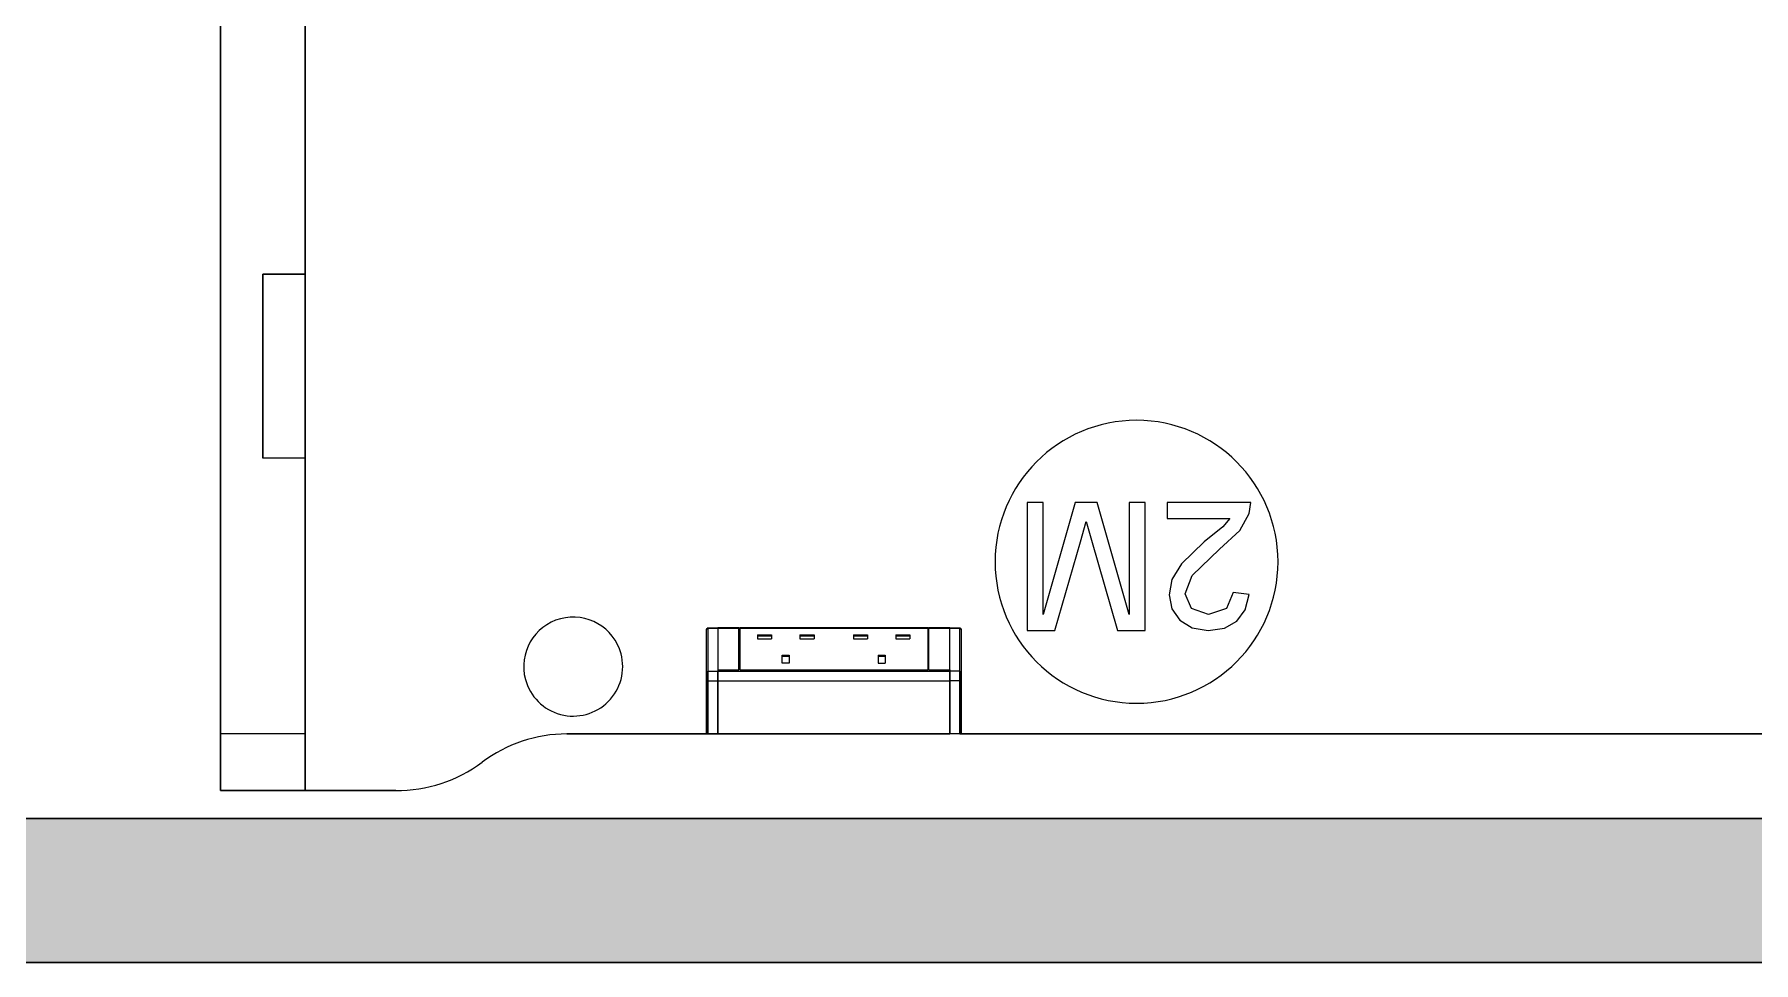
# Model space of a CAD drawing. Header units: millimetres. Extents: x 155927 to 317870, y -36033 to 97293.
# Drawn here: x 228993 to 230209, y 22797 to 23453 of the extents above; entities that cross this region are included whole.
import ezdxf

# ---------------------------------------------------------------- set-up
doc = ezdxf.new("R2010")
doc.units = ezdxf.units.MM
doc.header["$MEASUREMENT"] = 0
for name, color, linetype, lineweight in [('A-WALL-PATT', 7, 'CONTINUOUS', 9), ('I-FURN', 8, 'CONTINUOUS', 9), ('I-WALL', 7, 'CONTINUOUS', 9)]:
    doc.layers.add(name, color=color, linetype=linetype, lineweight=lineweight)

msp = doc.modelspace()

# ---------------------------------------------------------------- hatches: boundary and pattern name
at = {"layer": 'A-WALL-PATT'}
h = msp.add_hatch(color=256, dxfattribs=at)
h.paths.add_polyline_path([(226635.8, 22796.6), (226635.8, 22898.6), (226472.8, 22898.6), (226472.8, 22796.6)], flags=0)
h.paths.add_polyline_path([(227645.8, 22796.6), (230738.8, 22796.6), (230738.8, 22898.6), (227645.8, 22898.6), (227645.8, 22832.9)], flags=0)

# ---------------------------------------------------------------- linework, layer by layer
at = {"layer": 'I-FURN'}
for p, q in [((229124.6, 22918.3), (229124.6, 23718.3)), ((229124.6, 23718.3), (229124.6, 22918.3)), ((229124.6, 22918.3), (229124.6, 23718.3)), ((229184.6, 23718.3), (229184.6, 23283.3)), ((229124.6, 23678.3), (229124.6, 22958.3)), ((229184.6, 22958.3), (229184.6, 23678.3)), ((229154.6, 23153.3), (229154.6, 23283.3)), ((229184.6, 23283.3), (229154.6, 23283.3)), ((229154.6, 23283.3), (229154.6, 23153.3)), ((229154.6, 23283.3), (229184.6, 23283.3)), ((229184.6, 23283.3), (229184.6, 23153.3)), ((229184.6, 23153.3), (229154.6, 23153.3)), ((229184.6, 23153.3), (229154.6, 23153.3)), ((229184.6, 23153.3), (229184.6, 22918.3)), ((229706.3, 23121.9), (229695, 23121.9)), ((229695, 23121.9), (229695, 23031.5)), ((229729, 23121.9), (229706.3, 23042.8)), ((229706.3, 23042.8), (229706.3, 23121.9)), ((229744.4, 23121.9), (229729, 23121.9)), ((229767.1, 23042.8), (229744.4, 23121.9)), ((229778.4, 23121.9), (229767.1, 23121.9)), ((229767.1, 23121.9), (229767.1, 23042.8)), ((229778.4, 23031.5), (229778.4, 23121.9)), ((229853.2, 23121.9), (229793.9, 23121.9)), ((229793.9, 23121.9), (229793.9, 23110.6)), ((229852, 23114.1), (229853.2, 23121.9)), ((229732.7, 23094.1), (229736.7, 23108.5)), ((229736.7, 23108.5), (229740.4, 23095.2)), ((229793.9, 23110.6), (229838.3, 23110.6)), ((229838.3, 23110.6), (229833.2, 23104.8)), ((229845.2, 23102.1), (229852, 23114.1)), ((229740.4, 23095.2), (229758.9, 23031.5)), ((229833.2, 23104.8), (229820.2, 23094)), ((229831, 23089), (229845.2, 23102.1)), ((229714.5, 23031.5), (229732.7, 23094.1)), ((229820.2, 23094), (229804, 23078.5)), ((229811.5, 23070.2), (229831, 23089)), ((229804, 23078.5), (229797.3, 23067.4)), ((229806.6, 23057.4), (229811.5, 23070.2)), ((229797.3, 23067.4), (229795.3, 23056.7)), ((229840.5, 23058.3), (229835.8, 23046.9)), ((229851.8, 23056.9), (229840.5, 23058.3)), ((229795.3, 23056.7), (229797.2, 23046.8)), ((229797.2, 23046.8), (229802.8, 23038.7)), ((229811.2, 23047), (229806.6, 23057.4)), ((229823.2, 23042.8), (229811.2, 23047)), ((229835.8, 23046.9), (229823.2, 23042.8)), ((229843.2, 23038), (229849.1, 23046)), ((229849.1, 23046), (229851.8, 23056.9)), ((229802.8, 23038.7), (229811.6, 23033.3)), ((229834.4, 23033.1), (229843.2, 23038)), ((229468.2, 23001.9), (229468.2, 23032.2)), ((229468.2, 23001.9), (229468.2, 23032.2)), ((229468.4, 23032.8), (229468.4, 23032.8)), ((229469.2, 23033.1), (229476.2, 23033.1)), ((229469.2, 23033.1), (229469.2, 23033)), ((229469.2, 23033.1), (229476.2, 23033.1)), ((229476.2, 23033.1), (229469.2, 23033.1)), ((229469.2, 23033), (229469.2, 23002.7)), ((229469.2, 23033), (229476.2, 23033)), ((229491.2, 23033.4), (229476.2, 23033.4)), ((229476.2, 23033.4), (229476.2, 23003.5)), ((229476.2, 23033.1), (229476.2, 23033)), ((229476.2, 23033), (229476.2, 23002.7)), ((229476.3, 23033.1), (229640.2, 23033.1)), ((229491.2, 23003.5), (229491.2, 23033.4)), ((229491.7, 23033), (229491.2, 23033)), ((229491.7, 23033.4), (229491.7, 23003.5)), ((229624.7, 23033.4), (229491.7, 23033.4)), ((229504.3, 23028.3), (229514.3, 23028.3)), ((229504.3, 23028.3), (229504.3, 23025.5)), ((229504.3, 23027.6), (229514.3, 23027.6)), ((229504.3, 23025.5), (229514.3, 23025.5)), ((229514.3, 23028.3), (229514.3, 23025.5)), ((229534.3, 23028.3), (229544.3, 23028.3)), ((229534.3, 23028.3), (229534.3, 23025.5)), ((229534.3, 23027.6), (229544.3, 23027.6)), ((229534.3, 23025.5), (229544.3, 23025.5)), ((229544.3, 23028.3), (229544.3, 23025.5)), ((229572.1, 23028.3), (229582.1, 23028.3)), ((229572.1, 23028.3), (229572.1, 23025.5)), ((229572.1, 23027.6), (229582.1, 23027.6)), ((229572.1, 23025.5), (229582.1, 23025.5)), ((229582.1, 23028.3), (229582.1, 23025.5)), ((229602.1, 23028.3), (229612.1, 23028.3)), ((229602.1, 23028.3), (229602.1, 23025.5)), ((229602.1, 23027.6), (229612.1, 23027.6)), ((229602.1, 23025.5), (229612.1, 23025.5)), ((229612.1, 23028.3), (229612.1, 23025.5)), ((229624.7, 23033.4), (229624.7, 23003.5)), ((229625.2, 23033), (229624.7, 23033)), ((229625.2, 23033.4), (229625.2, 23003.5)), ((229640.2, 23033.4), (229625.2, 23033.4)), ((229640.2, 23003.5), (229640.2, 23033.4)), ((229640.3, 23033.1), (229647.3, 23033.1)), ((229640.3, 23033), (229640.3, 23033.1)), ((229640.3, 23033.1), (229647.3, 23033.1)), ((229640.3, 23033.1), (229647.3, 23033.1)), ((229647.3, 23033), (229640.3, 23033)), ((229640.3, 23002.7), (229640.3, 23033)), ((229647.3, 23033), (229647.3, 23033.1)), ((229647.3, 23002.7), (229647.3, 23033)), ((229648.1, 23032.8), (229648, 23032.8)), ((229648.3, 23032.2), (229648.3, 23001.9)), ((229648.3, 23032.2), (229648.3, 23001.9)), ((229695, 23031.5), (229714.5, 23031.5)), ((229758.9, 23031.5), (229778.4, 23031.5)), ((229811.6, 23033.3), (229823, 23031.5)), ((229823, 23031.5), (229834.4, 23033.1)), ((229521.8, 23014), (229526.8, 23014)), ((229521.8, 23008.3), (229521.8, 23014)), ((229521.8, 23013.2), (229526.8, 23013.2)), ((229526.8, 23014), (229526.8, 23008.3)), ((229589.6, 23014), (229594.6, 23014)), ((229589.6, 23014), (229589.6, 23008.3)), ((229589.6, 23013.2), (229594.6, 23013.2)), ((229594.6, 23014), (229594.6, 23008.3)), ((229468.2, 23001.9), (229468.2, 22963.3)), ((229468.2, 22996.3), (229468.2, 23001.9)), ((229469.2, 23002.7), (229469.2, 22995.8)), ((229469.2, 23002.7), (229476.2, 23002.7)), ((229476.2, 23003.5), (229491.2, 23003.5)), ((229476.2, 23002.7), (229476.2, 22995.8)), ((229491.2, 23003.3), (229476.3, 23003.3)), ((229476.3, 23003.3), (229476.3, 23002.7)), ((229476.3, 22995.8), (229476.3, 23002.7)), ((229476.3, 23002.7), (229640.2, 23002.7)), ((229491.7, 23003.5), (229624.7, 23003.5)), ((229624.7, 23003.3), (229491.7, 23003.3)), ((229526.8, 23008.3), (229521.8, 23008.3)), ((229589.6, 23008.3), (229594.6, 23008.3)), ((229625.2, 23003.5), (229640.2, 23003.5)), ((229640.2, 23003.3), (229625.2, 23003.3)), ((229640.2, 23003.5), (229640.2, 23001.1)), ((229640.2, 23002.7), (229640.2, 23003.3)), ((229640.2, 23002.7), (229640.2, 22995.8)), ((229647.3, 23002.7), (229640.3, 23002.7)), ((229640.3, 22995.8), (229640.3, 23002.7)), ((229647.3, 22995.8), (229647.3, 23002.7)), ((229648.3, 22963.3), (229648.3, 23001.9)), ((229648.3, 23001.9), (229648.3, 22996.3)), ((229468.2, 22959.3), (229468.2, 22996.3)), ((229469.2, 22995.8), (229469.2, 22958.3)), ((229469.2, 22995.8), (229476.2, 22995.8)), ((229476.2, 22995.8), (229476.2, 22958.3)), ((229476.3, 22958.3), (229476.3, 22995.8)), ((229476.3, 22995.8), (229640.2, 22995.8)), ((229640.2, 22995.8), (229640.2, 22958.3)), ((229647.3, 22995.8), (229640.3, 22995.8)), ((229640.3, 22958.3), (229640.3, 22995.8)), ((229647.3, 22958.3), (229647.3, 22995.8)), ((229648.3, 22996.3), (229648.3, 22959.3)), ((229468.2, 22963.3), (229469.2, 22963.3)), ((229468.2, 22963.3), (229468.2, 22959.3)), ((229647.3, 22963.3), (229648.3, 22963.3)), ((229648.3, 22959.3), (229648.3, 22963.3)), ((229124.6, 22958.3), (229124.6, 22918.3)), ((229184.6, 22958.3), (229124.6, 22958.3)), ((229184.6, 22958.3), (229124.6, 22958.3)), ((229184.6, 22918.3), (229184.6, 22958.3)), ((229369.6, 22958.3), (229469.2, 22958.3)), ((229469.2, 22958.3), (229369.6, 22958.3)), ((229476.2, 22958.3), (229469.2, 22958.3)), ((229469.2, 22958.3), (229476.2, 22958.3)), ((229640.2, 22958.3), (229476.3, 22958.3)), ((229476.3, 22958.3), (229640.2, 22958.3)), ((229647.3, 22958.3), (229640.3, 22958.3)), ((229647.3, 22958.3), (229640.3, 22958.3)), ((229647.3, 22958.3), (230479.6, 22958.3)), ((230479.6, 22958.3), (229647.3, 22958.3)), ((229648.3, 22959.3), (229648.3, 22959.3)), ((229184.6, 22918.3), (229124.6, 22918.3)), ((229184.6, 22918.3), (229124.6, 22918.3)), ((229124.6, 22918.3), (229248.5, 22918.3)), ((229248.5, 22918.3), (229124.6, 22918.3))]:
    msp.add_line(p, q, dxfattribs=at)
at = {"layer": 'I-FURN', "flags": 128}
for points in [[(229469.2, 23033.1), (229469.1, 23033.1), (229469.1, 23033.1), (229469, 23033.1), (229469, 23033.1), (229469, 23033.1), (229468.9, 23033.1), (229468.9, 23033.1), (229468.8, 23033.1), (229468.8, 23033.1), (229468.8, 23033.1), (229468.7, 23033.1), (229468.7, 23033), (229468.7, 23033)], [(229647.8, 23033), (229647.8, 23033), (229647.7, 23033.1), (229647.7, 23033.1), (229647.6, 23033.1), (229647.6, 23033.1), (229647.6, 23033.1), (229647.5, 23033.1), (229647.5, 23033.1), (229647.5, 23033.1), (229647.4, 23033.1), (229647.4, 23033.1), (229647.3, 23033.1), (229647.3, 23033.1), (229647.3, 23033.1)], [(229468.2, 22996.3), (229468.2, 22996.5), (229468.2, 22996.6), (229468.2, 22996.7), (229468.2, 22996.9), (229468.2, 22997), (229468.2, 22997.2), (229468.2, 22997.3), (229468.2, 22997.5), (229468.2, 22997.6), (229468.2, 22997.8), (229468.2, 22998), (229468.2, 22998.1), (229468.2, 22998.3), (229468.2, 22998.4), (229468.2, 22998.6), (229468.2, 22998.8), (229468.2, 22998.9), (229468.2, 22999.1), (229468.2, 22999.2), (229468.2, 22999.4), (229468.2, 22999.5), (229468.2, 22999.7), (229468.2, 22999.9), (229468.2, 23000), (229468.2, 23000.2), (229468.2, 23000.3), (229468.2, 23000.4), (229468.2, 23000.6), (229468.2, 23000.7), (229468.2, 23000.9), (229468.2, 23001), (229468.2, 23001.1), (229468.2, 23001.2), (229468.2, 23001.4), (229468.2, 23001.5), (229468.2, 23001.6), (229468.2, 23001.7), (229468.2, 23001.8), (229468.2, 23001.9)], [(229648.3, 23001.9), (229648.3, 23001.8), (229648.3, 23001.7), (229648.3, 23001.6), (229648.3, 23001.5), (229648.3, 23001.4), (229648.3, 23001.2), (229648.3, 23001.1), (229648.3, 23001), (229648.3, 23000.9), (229648.3, 23000.7), (229648.3, 23000.6), (229648.3, 23000.4), (229648.3, 23000.3), (229648.3, 23000.2), (229648.3, 23000), (229648.3, 22999.9), (229648.3, 22999.7), (229648.3, 22999.5), (229648.3, 22999.4), (229648.3, 22999.2), (229648.3, 22999.1), (229648.3, 22998.9), (229648.3, 22998.8), (229648.3, 22998.6), (229648.3, 22998.4), (229648.3, 22998.3), (229648.3, 22998.1), (229648.3, 22998), (229648.3, 22997.8), (229648.3, 22997.6), (229648.3, 22997.5), (229648.3, 22997.3), (229648.3, 22997.2), (229648.3, 22997), (229648.3, 22996.9), (229648.3, 22996.7), (229648.3, 22996.6), (229648.3, 22996.5), (229648.3, 22996.3)], [(229468.2, 22959.3), (229468.2, 22959.6), (229468.2, 22960), (229468.2, 22960.6), (229468.2, 22961.2), (229468.2, 22962.1), (229468.2, 22963), (229468.2, 22964.1), (229468.2, 22965.3), (229468.2, 22966.6), (229468.2, 22968.1), (229468.2, 22969.7), (229468.2, 22971.4), (229468.2, 22973.2), (229468.2, 22975.1), (229468.2, 22977.2), (229468.2, 22979.3), (229468.2, 22981.6), (229468.2, 22983.9), (229468.2, 22986.4), (229468.2, 22988.9), (229468.2, 22991.6), (229468.2, 22994.3), (229468.2, 22996.3)], [(229648.3, 22996.3), (229648.3, 22993.6), (229648.3, 22990.9), (229648.3, 22988.2), (229648.3, 22985.7), (229648.3, 22983.3), (229648.3, 22981), (229648.3, 22978.7), (229648.3, 22976.6), (229648.3, 22974.6), (229648.3, 22972.7), (229648.3, 22970.9), (229648.3, 22969.2), (229648.3, 22967.7), (229648.3, 22966.3), (229648.3, 22965), (229648.3, 22963.8), (229648.3, 22962.7), (229648.3, 22961.8), (229648.3, 22961), (229648.3, 22960.4), (229648.3, 22959.9), (229648.3, 22959.5), (229648.3, 22959.3)], [(229468.2, 22963.3), (229468.2, 22963.1), (229468.2, 22963), (229468.2, 22962.8), (229468.2, 22962.7), (229468.2, 22962.5), (229468.2, 22962.4), (229468.2, 22962.2), (229468.2, 22962), (229468.2, 22961.9), (229468.2, 22961.7), (229468.2, 22961.6), (229468.2, 22961.5), (229468.2, 22961.3), (229468.2, 22961.2), (229468.2, 22961), (229468.2, 22960.9), (229468.2, 22960.8), (229468.2, 22960.7), (229468.2, 22960.5), (229468.2, 22960.4), (229468.2, 22960.3), (229468.2, 22960.2), (229468.2, 22960.1), (229468.2, 22960), (229468.2, 22959.9), (229468.2, 22959.9), (229468.2, 22959.8), (229468.2, 22959.7), (229468.2, 22959.6), (229468.2, 22959.6), (229468.2, 22959.5), (229468.2, 22959.5), (229468.2, 22959.4), (229468.2, 22959.4), (229468.2, 22959.4), (229468.2, 22959.3), (229468.2, 22959.3), (229468.2, 22959.3), (229468.2, 22959.3)], [(229648.3, 22959.3), (229648.3, 22959.3), (229648.3, 22959.3), (229648.3, 22959.3), (229648.3, 22959.4), (229648.3, 22959.4), (229648.3, 22959.4), (229648.3, 22959.5), (229648.3, 22959.5), (229648.3, 22959.6), (229648.3, 22959.6), (229648.3, 22959.7), (229648.3, 22959.8), (229648.3, 22959.8), (229648.3, 22959.9), (229648.3, 22960), (229648.3, 22960.1), (229648.3, 22960.2), (229648.3, 22960.3), (229648.3, 22960.4), (229648.3, 22960.5), (229648.3, 22960.6), (229648.3, 22960.8), (229648.3, 22960.9), (229648.3, 22961), (229648.3, 22961.1), (229648.3, 22961.3), (229648.3, 22961.4), (229648.3, 22961.6), (229648.3, 22961.7), (229648.3, 22961.9), (229648.3, 22962), (229648.3, 22962.2), (229648.3, 22962.3), (229648.3, 22962.5), (229648.3, 22962.6), (229648.3, 22962.8), (229648.3, 22962.9), (229648.3, 22963.1), (229648.3, 22963.3), (229648.3, 22963.3)], [(229468.2, 22959.3), (229468.2, 22959.3), (229468.2, 22959.2), (229468.2, 22959.2), (229468.2, 22959.1), (229468.2, 22959.1), (229468.2, 22959.1), (229468.2, 22959), (229468.2, 22959), (229468.2, 22959), (229468.2, 22958.9), (229468.3, 22958.9), (229468.3, 22958.8), (229468.3, 22958.8), (229468.3, 22958.8), (229468.3, 22958.7), (229468.4, 22958.7), (229468.4, 22958.7), (229468.4, 22958.6), (229468.4, 22958.6), (229468.5, 22958.6), (229468.5, 22958.6), (229468.5, 22958.5), (229468.6, 22958.5), (229468.6, 22958.5), (229468.6, 22958.5), (229468.7, 22958.4), (229468.7, 22958.4), (229468.7, 22958.4), (229468.8, 22958.4), (229468.8, 22958.4), (229468.8, 22958.4), (229468.9, 22958.3), (229468.9, 22958.3), (229468.9, 22958.3), (229469, 22958.3), (229469, 22958.3), (229469.1, 22958.3), (229469.1, 22958.3), (229469.1, 22958.3), (229469.2, 22958.3)], [(229468.2, 22959.3), (229468.2, 22959.3), (229468.2, 22959.3)], [(229647.3, 22958.3), (229647.3, 22958.3), (229647.4, 22958.3), (229647.4, 22958.3), (229647.4, 22958.3), (229647.5, 22958.3), (229647.5, 22958.3), (229647.6, 22958.3), (229647.6, 22958.4), (229647.6, 22958.4), (229647.7, 22958.4), (229647.7, 22958.4), (229647.7, 22958.4), (229647.8, 22958.4), (229647.8, 22958.5), (229647.8, 22958.5), (229647.9, 22958.5), (229647.9, 22958.5), (229647.9, 22958.6), (229648, 22958.6), (229648, 22958.6), (229648, 22958.6), (229648.1, 22958.7), (229648.1, 22958.7), (229648.1, 22958.7), (229648.1, 22958.8), (229648.1, 22958.8), (229648.2, 22958.8), (229648.2, 22958.9), (229648.2, 22958.9), (229648.2, 22958.9), (229648.2, 22959), (229648.2, 22959), (229648.2, 22959.1), (229648.3, 22959.1), (229648.3, 22959.1), (229648.3, 22959.2), (229648.3, 22959.2), (229648.3, 22959.3), (229648.3, 22959.3), (229648.3, 22959.3)]]:
    msp.add_lwpolyline(points, dxfattribs=at)
at = {"layer": 'I-FURN'}
for centre, radius, start, end in [((229772.3, 23080), 100, 0, 180), ((229772.3, 23080), 100, 180, 0), ((229374, 23005.9), 35, 15, 195), ((229469.2, 23032.2), 1, 164.6478, 180), ((229647.3, 23032.2), 1, 0, 15.3522), ((229374, 23005.9), 35, 255.2996, 15), ((229374, 23005.9), 35, 195, 255), ((229369.6, 22858.3), 100, 90, 126.8699), ((229369.6, 22858.3), 100, 90, 126.8699), ((229249.6, 23018.3), 100, 269.3744, 306.8699), ((229249.6, 23018.3), 100, 269.3744, 306.8699)]:
    msp.add_arc(centre, radius, start, end, dxfattribs=at)
at = {"layer": 'I-FURN', "extrusion": (0, 0, -1)}
for centre, major_axis, ratio, start_param, end_param in [((229469.2, 23032.2), (-1, 0), 0.819152, 0, 1.570796), ((229647.3, 23032.2), (1, 0), 0.819152, 4.712389, 6.283185), ((229469.2, 23001.9), (1, 0), 0.819152, 3.141593, 4.712389), ((229647.3, 23001.9), (1, 0), 0.819152, 4.712389, 6.283185), ((229469.2, 22996.3), (1, 0), 0.56467, 1.570796, 3.141593), ((229647.3, 22996.3), (1, 0), 0.56467, 0, 1.570796), ((229469.2, 22959.3), (1, 0), 0.998113, 1.570796, 3.141593), ((229647.3, 22959.3), (1, 0), 0.998113, 0, 1.570796)]:
    msp.add_ellipse(centre, major_axis=major_axis, ratio=ratio, start_param=start_param, end_param=end_param, dxfattribs=at)
at = {"layer": 'I-WALL', "lineweight": 30}
for p, q in [((230738.8, 22898.6), (227645.8, 22898.6)), ((227645.8, 22796.6), (230738.8, 22796.6))]:
    msp.add_line(p, q, dxfattribs=at)

doc.saveas('drawing.dxf')
